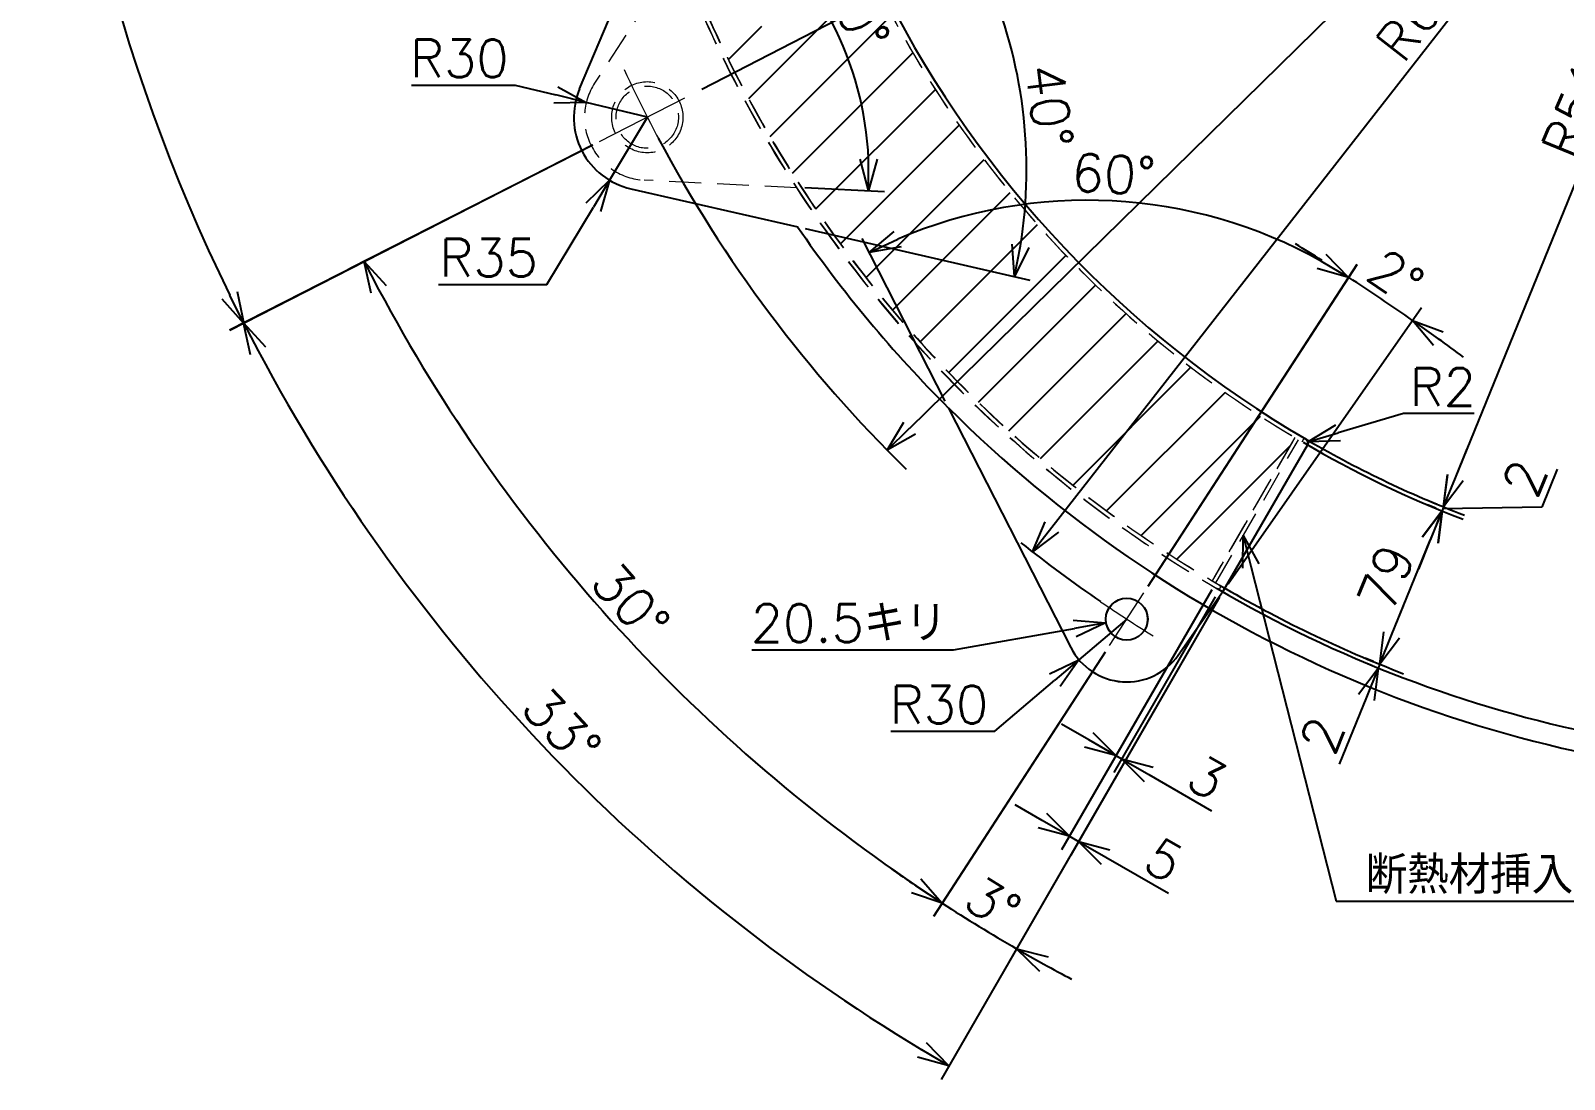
# Model space of a CAD drawing. Header units: millimetres. Extents: x 0 to 4969, y -29 to 3498.
# Drawn here: x 3614 to 4346, y 832 to 1333 of the extents above; entities that cross this region are included whole.
import ezdxf
from ezdxf import colors
from ezdxf.entities.mleader import LeaderData, LeaderLine
from ezdxf.math import Vec2, Vec3

# ---------------------------------------------------------------- set-up
doc = ezdxf.new("R2010")
doc.units = ezdxf.units.MM
doc.header["$LTSCALE"] = 2.4
doc.header["$PDMODE"] = 99
doc.header["$PDSIZE"] = 1
doc.linetypes.add('CENTER2', pattern=[28.575, 19.05, -3.175, 3.175, -3.175])
doc.linetypes.add('HIDDEN', pattern=[9.525, 6.35, -3.175])
for name, color, linetype, lineweight in [('04_HIDDEN', 2, 'HIDDEN', 13), ('05_CENTER', 4, 'CENTER2', 13), ('08_DIM', 3, 'Continuous', 13)]:
    doc.layers.add(name, color=color, linetype=linetype, lineweight=lineweight)
doc.layers.add('10_DRAFT', color=8, linetype='Continuous', lineweight=0, plot=False)
doc.styles.add('KSS_TXT', font='txt.shx', dxfattribs={"bigfont": 'extfont2.shx'})
doc.styles.get("Standard").update_dxf_attribs({"font": 'txt.shx', "bigfont": 'extfont2.shx'})
doc.dimstyles.new('KSS_DIM', dxfattribs={"dimscale": 6, "dimtxt": 3, "dimasz": 2.5, "dimexe": 1.25, "dimexo": 0.625, "dimtad": 1, "dimdsep": 46, "dimtxsty": 'KSS_TXT', "dimblk": 'OPEN30', "dimcen": 0, "dimazin": 2, "dimtfac": 0.75, "dimtmove": 0, "dimatfit": 3, "dimldrblk": 'OPEN30', "dimfxl": 1.25, "dimtolj": 1, "dimarcsym": 0})
doc.dimstyles.new('KSS_DIM$3', dxfattribs={"dimscale": 6, "dimtxt": 3, "dimasz": 2.5, "dimexe": 1.25, "dimexo": 0.625, "dimtad": 1, "dimtih": 1, "dimtoh": 1, "dimdsep": 46, "dimtxsty": 'KSS_TXT', "dimblk": 'OPEN30', "dimcen": 0, "dimazin": 2, "dimtfac": 0.75, "dimtofl": 0, "dimtmove": 0, "dimatfit": 3, "dimldrblk": 'OPEN30', "dimfxl": 1.25, "dimtolj": 1, "dimarcsym": 0})
doc.dimstyles.new('KSS_DIM$4', dxfattribs={"dimscale": 6, "dimtxt": 3, "dimasz": 2.5, "dimexe": 1.25, "dimexo": 0.625, "dimtad": 1, "dimdsep": 46, "dimtxsty": 'KSS_TXT', "dimblk": 'OPEN30', "dimcen": 0, "dimse1": 1, "dimazin": 2, "dimtfac": 0.75, "dimtmove": 0, "dimatfit": 3, "dimldrblk": 'OPEN30', "dimfxl": 1.25, "dimtolj": 1, "dimarcsym": 0})

# ---------------------------------------------------------------- blocks, each defined once
blk = doc.blocks.new('_Open30')
at = {"color": 0, "linetype": 'ByBlock', "lineweight": -2}
for p, q in [((-1, 0.268), (0, 0)), ((0, 0), (-1, -0.268)), ((0, 0), (-1, 0))]:
    blk.add_line(p, q, dxfattribs=at)
blk = doc.blocks.new('*D190')
at = {"layer": '08_DIM', "color": 0, "lineweight": -2, "transparency": 16777216}
for p, q in [((4137.52, 1051.66), (4114.66, 1032.23)), ((4074.52, 998.12), (4103.23, 1022.52)), ((4025.02, 998.12), (4074.52, 998.12))]:
    blk.add_line(p, q, dxfattribs=at)
at = {"layer": 'Defpoints', "color": 0, "transparency": 16777216}
for p in [(4137.52, 1051.66), (4114.66, 1032.23)]:
    blk.add_point(p, dxfattribs=at)
at = {"layer": '08_DIM', "color": 0, "lineweight": -2, "transparency": 16777216, "xscale": 15, "yscale": 15, "zscale": 15, "rotation": 40.35860453055234}
blk.add_blockref('_Open30', (4114.66, 1032.23), dxfattribs=at)
at = {"layer": '08_DIM', "color": 0, "transparency": 16777216, "insert": (4047.9, 1010.87), "char_height": 18, "attachment_point": 5, "style": 'KSS_TXT'}
blk.add_mtext('\\A1;R30', dxfattribs=at)
blk = doc.blocks.new('*D191')
at = {"layer": '08_DIM', "color": 0, "lineweight": -2, "transparency": 16777216}
for p, q in [((4054.9, 1036.98), (4112.66, 1047.24)), ((3958.63, 1036.98), (4054.9, 1036.98))]:
    blk.add_line(p, q, dxfattribs=at)
at = {"layer": 'Defpoints', "color": 0, "transparency": 16777216}
for p in [(4127.42, 1049.86), (4147.61, 1053.45)]:
    blk.add_point(p, dxfattribs=at)
at = {"layer": '08_DIM', "color": 0, "lineweight": -2, "transparency": 16777216, "xscale": 15, "yscale": 15, "zscale": 15, "rotation": 10.07196792637658}
blk.add_blockref('_Open30', (4127.42, 1049.86), dxfattribs=at)
at = {"layer": '08_DIM', "color": 0, "transparency": 16777216, "insert": (4004.89, 1049.75), "char_height": 18, "attachment_point": 5, "style": 'KSS_TXT'}
blk.add_mtext('\\A1;20.5キリ', dxfattribs=at)
blk = doc.blocks.new('*D192')
at = {"layer": '08_DIM', "color": 0, "lineweight": -2, "transparency": 16777216}
blk.add_line((4294.45, 1119.15), (4483.41, 1584.24), dxfattribs=at)
at = {"layer": 'Defpoints', "color": 0, "transparency": 16777216}
for p in [(4483.41, 1584.24), (4288.81, 1105.25)]:
    blk.add_point(p, dxfattribs=at)
at = {"layer": '08_DIM', "color": 0, "lineweight": -2, "transparency": 16777216, "xscale": 15, "yscale": 15, "zscale": 15, "rotation": 247.8889899527134}
blk.add_blockref('_Open30', (4288.81, 1105.25), dxfattribs=at)
at = {"layer": '08_DIM', "color": 0, "transparency": 16777216, "insert": (4355.13, 1302.4), "char_height": 18, "attachment_point": 5, "rotation": 67.88899, "style": 'KSS_TXT'}
blk.add_mtext('\\A1;R517', dxfattribs=at)
blk = doc.blocks.new('*D193')
at = {"layer": '08_DIM', "color": 0, "lineweight": -2, "transparency": 16777216}
for p, q in [((4263.96, 1044.06), (4269.59, 1057.97)), ((4255.29, 1031.39), (4251.38, 1032.98)), ((4254.54, 1029.54), (4250.62, 1031.13)), ((4258.33, 1030.16), (4257.57, 1028.31)), ((4251.94, 1014.41), (4238.98, 982.43))]:
    blk.add_line(p, q, dxfattribs=at)
at = {"layer": 'Defpoints', "color": 0, "transparency": 16777216}
for p in [(4257.57, 1028.31), (4258.01, 1028.13), (4258.76, 1029.98)]:
    blk.add_point(p, dxfattribs=at)
at = {"layer": '08_DIM', "color": 0, "lineweight": -2, "transparency": 16777216, "xscale": 15, "yscale": 15, "zscale": 15}
for p, rotation in [((4258.33, 1030.16), 247.9388329596525), ((4257.57, 1028.31), 67.93883295965249)]:
    blk.add_blockref('_Open30', p, dxfattribs=dict(at, rotation=rotation))
at = {"layer": '08_DIM', "color": 0, "transparency": 16777216, "insert": (4230.83, 996.26), "char_height": 18, "attachment_point": 5, "rotation": 67.93883, "style": 'KSS_TXT'}
blk.add_mtext('\\A1;2', dxfattribs=at)
blk = doc.blocks.new('*D188')
at = {"layer": '08_DIM', "color": 0, "lineweight": -2, "transparency": 16777216}
blk.add_line((4101.83, 1095.61), (4483.41, 1584.24), dxfattribs=at)
at = {"layer": 'Defpoints', "color": 0, "transparency": 16777216}
for p in [(4483.41, 1584.24), (4092.6, 1083.79)]:
    blk.add_point(p, dxfattribs=at)
at = {"layer": '08_DIM', "color": 0, "lineweight": -2, "transparency": 16777216, "xscale": 15, "yscale": 15, "zscale": 15, "rotation": 232.013127977123}
blk.add_blockref('_Open30', (4092.6, 1083.79), dxfattribs=at)
at = {"layer": '08_DIM', "color": 0, "transparency": 16777216, "insert": (4281.55, 1346.49), "char_height": 18, "attachment_point": 5, "rotation": 52.01313, "style": 'KSS_TXT'}
blk.add_mtext('\\A1;R635', dxfattribs=at)
blk = doc.blocks.new('*D189')
at = {"layer": '08_DIM', "color": 0, "lineweight": -2, "transparency": 16777216}
for p, q in [((3882.69, 1278.06), (3766.89, 1219.02)), ((4127.32, 1035.95), (4045.41, 909.8))]:
    blk.add_line(p, q, dxfattribs=at)
blk.add_arc((4483.34, 1584.29), 796.69, 208.09248, 235.92704, dxfattribs=at)
at = {"layer": 'Defpoints', "color": 0, "transparency": 16777216}
for p in [(3931.36, 1302.88), (3886.03, 1279.77), (3847.16, 1104.71), (4145.67, 1064.22), (4129.36, 1039.09)]:
    blk.add_point(p, dxfattribs=at)
at = {"layer": '08_DIM', "color": 0, "lineweight": -2, "transparency": 16777216, "xscale": 15, "yscale": 15, "zscale": 15}
for p, rotation in [((3773.57, 1222.43), 117.5530882259367), ((4049.5, 916.09), 326.4664330826428)]:
    blk.add_blockref('_Open30', p, dxfattribs=dict(at, rotation=rotation))
at = {"layer": '08_DIM', "color": 0, "transparency": 16777216, "insert": (3900.84, 1059.63), "char_height": 18, "attachment_point": 5, "rotation": 312.00976, "style": 'KSS_TXT'}
blk.add_mtext('\\A1;30%%d', dxfattribs=at)
blk = doc.blocks.new('*D182')
at = {"layer": '08_DIM', "color": 0, "lineweight": -2, "transparency": 16777216}
for p, q in [((4181.87, 1062.14), (4081.22, 887.8)), ((4127.32, 1035.95), (4045.39, 909.76))]:
    blk.add_line(p, q, dxfattribs=at)
for start, end in [(234.84848, 235.92715), (237.00582, 240), (241.07867, 242.15734)]:
    blk.add_arc((4483.35, 1584.32), 796.77, start, end, dxfattribs=at)
at = {"layer": 'Defpoints', "color": 0, "transparency": 16777216}
for p in [(4222.34, 1132.24), (4145.67, 1064.22), (4183.75, 1065.39), (4129.36, 1039.09), (4061.18, 908.59)]:
    blk.add_point(p, dxfattribs=at)
at = {"layer": '08_DIM', "color": 0, "lineweight": -2, "transparency": 16777216, "xscale": 15, "yscale": 15, "zscale": 15}
for p, rotation in [((4049.47, 916.05), 326.4664865728336), ((4084.97, 894.3), 150.5393346699966)]:
    blk.add_blockref('_Open30', p, dxfattribs=dict(at, rotation=rotation))
at = {"layer": '08_DIM', "color": 0, "transparency": 16777216, "insert": (4073.74, 915.81), "char_height": 18, "attachment_point": 5, "rotation": 328.50291, "style": 'KSS_TXT'}
blk.add_mtext('\\A1;3%%d', dxfattribs=at)
blk = doc.blocks.new('*D183')
at = {"layer": '08_DIM', "color": 0, "lineweight": -2, "transparency": 16777216}
for p, q in [((4050.82, 1155.79), (4011.27, 1233.39)), ((4147.71, 1067.36), (4247.49, 1221.03))]:
    blk.add_line(p, q, dxfattribs=at)
blk.add_arc((4118.68, 1022.64), 229.04, 60.75879, 113.25286, dxfattribs=at)
at = {"layer": 'Defpoints', "color": 0, "transparency": 16777216}
for p in [(4170.18, 1245.82), (4052.52, 1152.45), (4145.67, 1064.22), (4110.81, 1038.07), (4129.36, 1039.09)]:
    blk.add_point(p, dxfattribs=at)
at = {"layer": '08_DIM', "color": 0, "lineweight": -2, "transparency": 16777216, "xscale": 15, "yscale": 15, "zscale": 15}
for p, rotation in [((4014.67, 1226.71), 205.1293391771317), ((4243.4, 1214.74), 328.8823042436599)]:
    blk.add_blockref('_Open30', p, dxfattribs=dict(at, rotation=rotation))
at = {"layer": '08_DIM', "color": 0, "transparency": 16777216, "insert": (4131.31, 1264.1), "char_height": 18, "attachment_point": 5, "rotation": 357.00582, "style": 'KSS_TXT'}
blk.add_mtext('\\A1;60%%d', dxfattribs=at)
blk = doc.blocks.new('*D184')
at = {"layer": '08_DIM', "color": 0, "lineweight": -2, "transparency": 16777216}
for p, q in [((3882.69, 1278.06), (3709.37, 1189.7)), ((4181.87, 1062.14), (4048.96, 831.93))]:
    blk.add_line(p, q, dxfattribs=at)
blk.add_arc((4483.34, 1584.29), 861.25, 208.0116, 239.0021, dxfattribs=at)
at = {"layer": 'Defpoints', "color": 0, "transparency": 16777216}
for p in [(3931.36, 1302.88), (3886.03, 1279.77), (4222.34, 1132.24), (4183.75, 1065.39), (3804.75, 1053.94)]:
    blk.add_point(p, dxfattribs=at)
at = {"layer": '08_DIM', "color": 0, "lineweight": -2, "transparency": 16777216, "xscale": 15, "yscale": 15, "zscale": 15}
for p, rotation in [((3716.05, 1193.11), 117.5126512965065), ((4052.71, 838.42), 329.5010478340294)]:
    blk.add_blockref('_Open30', p, dxfattribs=dict(at, rotation=rotation))
at = {"layer": '08_DIM', "color": 0, "transparency": 16777216, "insert": (3867.93, 1000.15), "char_height": 18, "attachment_point": 5, "rotation": 313.50685, "style": 'KSS_TXT'}
blk.add_mtext('\\A1;33%%d', dxfattribs=at)
blk = doc.blocks.new('*D185')
at = {"layer": '08_DIM', "color": 0, "lineweight": -2, "transparency": 16777216}
for p, q in [((4178.16, 1065.7), (4106.47, 941.53)), ((4181.87, 1062.14), (4110.8, 939.03)), ((4097.23, 955.52), (4084.23, 963.02)), ((4110.22, 948.02), (4114.55, 945.52)), ((4127.54, 938.02), (4157.41, 920.77))]:
    blk.add_line(p, q, dxfattribs=at)
at = {"layer": 'Defpoints', "color": 0, "transparency": 16777216}
for p in [(4180.03, 1068.95), (4183.75, 1065.39), (4114.55, 945.52)]:
    blk.add_point(p, dxfattribs=at)
at = {"layer": '08_DIM', "color": 0, "lineweight": -2, "transparency": 16777216, "xscale": 15, "yscale": 15, "zscale": 15}
for p, rotation in [((4110.22, 948.02), 330.0000000000035), ((4114.55, 945.52), 150.0000000000035)]:
    blk.add_blockref('_Open30', p, dxfattribs=dict(at, rotation=rotation))
at = {"layer": '08_DIM', "color": 0, "transparency": 16777216, "insert": (4155.35, 936.7), "char_height": 18, "attachment_point": 5, "rotation": 330, "style": 'KSS_TXT'}
blk.add_mtext('\\A1;5', dxfattribs=at)
blk = doc.blocks.new('*D186')
at = {"layer": '08_DIM', "color": 0, "lineweight": -2, "transparency": 16777216}
for p, q in [((4178.16, 1065.7), (4128.67, 979.99)), ((4179.81, 1062.39), (4131.35, 978.45)), ((4119.43, 993.99), (4106.44, 1001.49)), ((4132.42, 986.49), (4135.1, 984.95)), ((4148.09, 977.45), (4177.96, 960.2))]:
    blk.add_line(p, q, dxfattribs=at)
at = {"layer": 'Defpoints', "color": 0, "transparency": 16777216}
for p in [(4180.03, 1068.95), (4181.68, 1065.63), (4135.1, 984.95)]:
    blk.add_point(p, dxfattribs=at)
at = {"layer": '08_DIM', "color": 0, "lineweight": -2, "transparency": 16777216, "xscale": 15, "yscale": 15, "zscale": 15}
for p, rotation in [((4132.42, 986.49), 330.0000000000049), ((4135.1, 984.95), 150.0000000000049)]:
    blk.add_blockref('_Open30', p, dxfattribs=dict(at, rotation=rotation))
at = {"layer": '08_DIM', "color": 0, "transparency": 16777216, "insert": (4175.89, 976.11), "char_height": 18, "attachment_point": 5, "rotation": 330, "style": 'KSS_TXT'}
blk.add_mtext('\\A1;3', dxfattribs=at)
blk = doc.blocks.new('*D194')
at = {"layer": '08_DIM', "color": 0, "lineweight": -2, "transparency": 16777216}
for p, q in [((4147.74, 1067.36), (4247.58, 1221.14)), ((4185.92, 1068.46), (4278.31, 1200.42))]:
    blk.add_line(p, q, dxfattribs=at)
for start, end in [(57.82178, 58.63774), (55.00384, 57.00582), (53.37193, 54.18789)]:
    blk.add_arc((3669.92, 331.43), 1053.29, start, end, dxfattribs=at)
at = {"layer": 'Defpoints', "color": 0, "transparency": 16777216}
for p in [(4263.92, 1201.25), (4145.7, 1064.22), (4183.77, 1065.39), (4129.38, 1039.09), (4162.14, 1034.49)]:
    blk.add_point(p, dxfattribs=at)
at = {"layer": '08_DIM', "color": 0, "lineweight": -2, "transparency": 16777216, "xscale": 15, "yscale": 15, "zscale": 15, "rotation": 144.5958656332946}
blk.add_blockref('_Open30', (4274.01, 1194.28), dxfattribs=at)
at = {"layer": '08_DIM', "color": 0, "transparency": 16777216, "insert": (4265.97, 1215.27), "char_height": 18, "attachment_point": 5, "rotation": 326.00483, "style": 'KSS_TXT'}
blk.add_mtext('\\A1;2%%d', dxfattribs=at)
blk = doc.blocks.new('_None')
blk = doc.blocks.new('*D207')
at = {"layer": '08_DIM', "color": 0, "lineweight": -2, "transparency": 16777216}
for p, q in [((4294.44, 1119.15), (4300.07, 1133.05)), ((4342.93, 1123.21), (4335.61, 1105.14)), ((4285.02, 1104.63), (4281.1, 1106.21)), ((4285.77, 1106.48), (4281.86, 1108.07)), ((4288.81, 1105.25), (4288.06, 1103.4)), ((4335.61, 1105.14), (4288.43, 1104.32)), ((4282.42, 1089.49), (4276.79, 1075.59))]:
    blk.add_line(p, q, dxfattribs=at)
at = {"layer": 'Defpoints', "color": 0, "transparency": 16777216}
for p in [(4288.06, 1103.4), (4288.49, 1103.22), (4289.24, 1105.07)]:
    blk.add_point(p, dxfattribs=at)
at = {"layer": '08_DIM', "color": 0, "lineweight": -2, "transparency": 16777216, "xscale": 15, "yscale": 15, "zscale": 15}
for p, rotation in [((4288.81, 1105.25), 247.9388329596525), ((4288.06, 1103.4), 67.93883295965249)]:
    blk.add_blockref('_Open30', p, dxfattribs=dict(at, rotation=rotation))
at = {"layer": '08_DIM', "color": 0, "transparency": 16777216, "insert": (4327.45, 1118.97), "char_height": 18, "attachment_point": 5, "rotation": 67.93883, "style": 'KSS_TXT'}
blk.add_mtext('\\A1;2', dxfattribs=at)
blk = doc.blocks.new('*D208')
at = {"layer": '08_DIM', "color": 0, "lineweight": -2, "transparency": 16777216}
for p, q in [((4285.08, 1104.53), (4281.04, 1106.17)), ((4263.96, 1044.06), (4282.35, 1089.45)), ((4255.29, 1031.39), (4251.38, 1032.98))]:
    blk.add_line(p, q, dxfattribs=at)
at = {"layer": 'Defpoints', "color": 0, "transparency": 16777216}
for p in [(4287.99, 1103.35), (4288.56, 1103.12), (4258.76, 1029.98)]:
    blk.add_point(p, dxfattribs=at)
at = {"layer": '08_DIM', "color": 0, "lineweight": -2, "transparency": 16777216, "xscale": 15, "yscale": 15, "zscale": 15}
for p, rotation in [((4287.99, 1103.35), 67.93883295965183), ((4258.33, 1030.16), 247.9388329596518)]:
    blk.add_blockref('_Open30', p, dxfattribs=dict(at, rotation=rotation))
at = {"layer": '08_DIM', "color": 0, "transparency": 16777216, "insert": (4261.34, 1071.55), "char_height": 18, "attachment_point": 5, "rotation": 67.93883, "style": 'KSS_TXT'}
blk.add_mtext('\\A1;79', dxfattribs=at)
blk = doc.blocks.new('*D209')
at = {"layer": '08_DIM', "color": 0, "lineweight": -2, "transparency": 16777216}
for p, q in [((4269.65, 1149.83), (4238.43, 1140.62)), ((4303.4, 1149.83), (4269.65, 1149.83))]:
    blk.add_line(p, q, dxfattribs=at)
at = {"layer": 'Defpoints', "color": 0, "transparency": 16777216}
for p in [(4222.13, 1135.82), (4224.05, 1136.38)]:
    blk.add_point(p, dxfattribs=at)
at = {"layer": '08_DIM', "color": 0, "lineweight": -2, "transparency": 16777216, "xscale": 15, "yscale": 15, "zscale": 15, "rotation": 196.426505950839}
blk.add_blockref('_Open30', (4224.05, 1136.38), dxfattribs=at)
at = {"layer": '08_DIM', "color": 0, "transparency": 16777216, "insert": (4288.4, 1162.58), "char_height": 18, "attachment_point": 5, "style": 'KSS_TXT'}
blk.add_mtext('\\A1;R2', dxfattribs=at)
blk = doc.blocks.new('*D215')
at = {"layer": '08_DIM', "color": 0, "lineweight": -2, "transparency": 16777216}
for p, q in [((3924.9, 1372.11), (3945.42, 1404.06)), ((3983.93, 1257.73), (4021.86, 1255.94))]:
    blk.add_line(p, q, dxfattribs=at)
blk.add_arc((3855.36, 1263.8), 159.18, 2.69784, 51.89551, dxfattribs=at)
at = {"layer": 'Defpoints', "color": 0, "transparency": 16777216}
for p in [(3922.88, 1368.95), (4007.34, 1311.13), (3883.44, 1307.53), (3907.27, 1261.35), (3980.18, 1257.91)]:
    blk.add_point(p, dxfattribs=at)
at = {"layer": '08_DIM', "color": 0, "lineweight": -2, "transparency": 16777216, "xscale": 15, "yscale": 15, "zscale": 15}
for p, rotation in [((3941.36, 1397.75), 144.596094342825), ((4014.36, 1256.29), 269.9972557373522)]:
    blk.add_blockref('_Open30', p, dxfattribs=dict(at, rotation=rotation))
at = {"layer": '08_DIM', "color": 0, "transparency": 16777216, "insert": (4008.15, 1342.65), "char_height": 18, "attachment_point": 5, "rotation": 297.29668, "style": 'KSS_TXT'}
blk.add_mtext('\\A1;60%%d', dxfattribs=at)
blk = doc.blocks.new('*D216')
at = {"layer": '08_DIM', "color": 0, "lineweight": -2, "transparency": 16777216}
for p, q in [((3909.86, 1383.95), (3952.7, 1485.29)), ((3934.7, 1304.74), (4071.45, 1375.25))]:
    blk.add_line(p, q, dxfattribs=at)
blk.add_arc((3860.11, 1266.28), 230.28, 31.01098, 63.34985, dxfattribs=at)
at = {"layer": 'Defpoints', "color": 0, "transparency": 16777216}
for p in [(4035.1, 1415.97), (3908.4, 1380.5), (3876.43, 1304.87), (3931.36, 1303.02), (3886.04, 1279.64)]:
    blk.add_point(p, dxfattribs=at)
at = {"layer": '08_DIM', "color": 0, "lineweight": -2, "transparency": 16777216, "xscale": 15, "yscale": 15, "zscale": 15}
for p, rotation in [((3949.78, 1478.38), 155.2162782396421), ((4064.78, 1371.82), 299.1445470606023)]:
    blk.add_blockref('_Open30', p, dxfattribs=dict(at, rotation=rotation))
at = {"layer": '08_DIM', "color": 0, "transparency": 16777216, "insert": (4025.3, 1444.54), "char_height": 18, "attachment_point": 5, "rotation": 317.18041, "style": 'KSS_TXT'}
blk.add_mtext('\\A1;40%%d', dxfattribs=at)
blk = doc.blocks.new('*D217')
at = {"layer": '08_DIM', "color": 0, "lineweight": -2, "transparency": 16777216}
for p, q in [((3934.7, 1304.74), (4070.92, 1374.98)), ((3984.13, 1238.14), (4091.23, 1213.53))]:
    blk.add_line(p, q, dxfattribs=at)
blk.add_arc((3860.61, 1266.53), 229.13, 350.80741, 23.52656, dxfattribs=at)
at = {"layer": 'Defpoints', "color": 0, "transparency": 16777216}
for p in [(3931.36, 1303.02), (3886.04, 1279.64), (4089.73, 1268.39), (3898.08, 1257.92), (3980.47, 1238.98)]:
    blk.add_point(p, dxfattribs=at)
at = {"layer": '08_DIM', "color": 0, "lineweight": -2, "transparency": 16777216, "xscale": 15, "yscale": 15, "zscale": 15}
for p, rotation in [((4064.26, 1371.55), 115.4023396093038), ((4083.92, 1215.21), 258.9316334792236)]:
    blk.add_blockref('_Open30', p, dxfattribs=dict(at, rotation=rotation))
at = {"layer": '08_DIM', "color": 0, "transparency": 16777216, "insert": (4100.6, 1296.71), "char_height": 18, "attachment_point": 5, "rotation": 277.16699, "style": 'KSS_TXT'}
blk.add_mtext('\\A1;40%%d', dxfattribs=at)
blk = doc.blocks.new('*D218')
at = {"layer": '08_DIM', "color": 0, "lineweight": -2, "transparency": 16777216}
for p, q in [((3796.17, 1306.67), (3845.67, 1306.67)), ((3845.67, 1306.67), (3865.03, 1301.95)), ((3908.75, 1291.29), (3879.6, 1298.4))]:
    blk.add_line(p, q, dxfattribs=at)
at = {"layer": 'Defpoints', "color": 0, "transparency": 16777216}
for p in [(3879.6, 1298.4), (3908.75, 1291.29)]:
    blk.add_point(p, dxfattribs=at)
at = {"layer": '08_DIM', "color": 0, "lineweight": -2, "transparency": 16777216, "xscale": 15, "yscale": 15, "zscale": 15, "rotation": 346.2985964377348}
blk.add_blockref('_Open30', (3879.6, 1298.4), dxfattribs=at)
at = {"layer": '08_DIM', "color": 0, "transparency": 16777216, "insert": (3819.05, 1319.42), "char_height": 18, "attachment_point": 5, "style": 'KSS_TXT'}
blk.add_mtext('\\A1;R30', dxfattribs=at)
blk = doc.blocks.new('*D219')
at = {"layer": '08_DIM', "color": 0, "lineweight": -2, "transparency": 16777216}
for p, q in [((3908.74, 1291.21), (3890.71, 1261.22)), ((3860.79, 1211.46), (3882.98, 1248.36)), ((3809.04, 1211.46), (3860.79, 1211.46))]:
    blk.add_line(p, q, dxfattribs=at)
at = {"layer": 'Defpoints', "color": 0, "transparency": 16777216}
for p in [(3908.74, 1291.21), (3890.71, 1261.22)]:
    blk.add_point(p, dxfattribs=at)
at = {"layer": '08_DIM', "color": 0, "lineweight": -2, "transparency": 16777216, "xscale": 15, "yscale": 15, "zscale": 15, "rotation": 58.98337204224953}
blk.add_blockref('_Open30', (3890.71, 1261.22), dxfattribs=at)
at = {"layer": '08_DIM', "color": 0, "transparency": 16777216, "insert": (3833.04, 1224.22), "char_height": 18, "attachment_point": 5, "style": 'KSS_TXT'}
blk.add_mtext('\\A1;R35', dxfattribs=at)
blk = doc.blocks.new('*D224')
at = {"layer": '08_DIM', "color": 0, "lineweight": -2, "transparency": 16777216}
blk.add_line((4033.95, 1142.81), (4483.41, 1584.24), dxfattribs=at)
at = {"layer": 'Defpoints', "color": 0, "transparency": 16777216}
for p in [(4483.41, 1584.24), (4023.24, 1132.3)]:
    blk.add_point(p, dxfattribs=at)
at = {"layer": '08_DIM', "color": 0, "lineweight": -2, "transparency": 16777216, "xscale": 15, "yscale": 15, "zscale": 15, "rotation": 224.483654610302}
blk.add_blockref('_Open30', (4023.24, 1132.3), dxfattribs=at)
at = {"layer": '08_DIM', "color": 0, "transparency": 16777216, "insert": (4242.8, 1365.82), "char_height": 18, "attachment_point": 5, "rotation": 44.48365, "style": 'KSS_TXT'}
blk.add_mtext('\\A1;R645', dxfattribs=at)
blk = doc.blocks.new('*D227')
at = {"layer": '08_DIM', "color": 0, "lineweight": -2, "transparency": 16777216}
for p, q in [((3869.39, 1584.24), (3614.43, 1584.24)), ((3882.59, 1278), (3709.49, 1189.5))]:
    blk.add_line(p, q, dxfattribs=at)
blk.add_arc((4481.57, 1584.24), 859.65, 180.99977, 206.07962, dxfattribs=at)
at = {"layer": 'Defpoints', "color": 0, "transparency": 16777216}
for p in [(3873.14, 1584.24), (4504.26, 1584.24), (3632.57, 1449.37), (3931.34, 1302.92), (3885.93, 1279.71)]:
    blk.add_point(p, dxfattribs=at)
at = {"layer": '08_DIM', "color": 0, "lineweight": -2, "transparency": 16777216, "xscale": 15, "yscale": 15, "zscale": 15}
for p, rotation in [((3621.93, 1584.24), 90.49988429203185), ((3716.17, 1192.91), 296.5795042921312)]:
    blk.add_blockref('_Open30', p, dxfattribs=dict(at, rotation=rotation))
at = {"layer": '08_DIM', "color": 0, "transparency": 16777216, "insert": (3658.22, 1385.97), "char_height": 18, "attachment_point": 5, "rotation": 283.53969, "style": 'KSS_TXT'}
blk.add_mtext('\\A1;27%%d', dxfattribs=at)

msp = doc.modelspace()

# ---------------------------------------------------------------- hatches: boundary and pattern name
h = msp.add_hatch()
h.set_pattern_fill('_USER', color=3, scale=20, angle=45, pattern_type=0)
h.set_pattern_definition([(45, (81, -171.702), (-14.14214, 14.14214), [])])
h.paths.add_polyline_path([(4178.312, 1069.927), (4216.83, 1136.643, 0.4091229), (4216.128, 1139.358, -0.1402741), (4021.248, 1348.101, 0.3778978), (4018.823, 1349.149), (3965.445, 1333.256, -0.2565339), (3937.13, 1388.487), (3912.821, 1463.303, 0.3767939), (3910.4, 1466.255), (3897.171, 1466.245, 0.2122945)])

# ---------------------------------------------------------------- linework, layer by layer
at = {"color": 0}
for p, q in [((3876.431, 1304.873), (3908.404, 1380.5)), ((4052.536, 1152.461), (4110.83, 1038.081)), ((4052.542, 1152.451), (4110.836, 1038.072)), ((4183.767, 1065.396), (4223.859, 1134.817)), ((4183.773, 1065.387), (4223.859, 1134.817)), ((4162.135, 1034.498), (4183.767, 1065.396)), ((4162.141, 1034.488), (4183.773, 1065.387))]:
    msp.add_line(p, q, dxfattribs=at)
msp.add_line((3900.892, 1257.118), (3980.538, 1238.969))
for centre in [(4137.535, 1051.666), (4137.541, 1051.656)]:
    msp.add_circle(centre, 10, dxfattribs=at)
for centre, radius, start, end in [((4483.277, 1584.148), 516.834, 207.054031, 239.778784), ((3908.669, 1291.244), 35, 157.082709, 257.162525), ((4483.384, 1584.211), 610, 214.468112, 225.060923), ((4222.127, 1135.817), 2, 330, 59.775282), ((4137.559, 1051.704), 30, 207.005822, 325.003845), ((4137.565, 1051.694), 30, 207.005822, 325.003845)]:
    msp.add_arc(centre, radius, start, end, dxfattribs=at)
at = {"color": 3}
for centre, radius, start, end in [((4483.414, 1584.245), 644.991, 208.012735, 225.626958), ((4483.414, 1584.245), 609.968, 225.058864, 266.713219), ((4484.728, 1584.666), 519.971, 239.617823, 248.959678), ((4481.932, 1580.765), 513.241, 239.606578, 249.088616), ((4483.414, 1584.245), 634.973, 231.375005, 235.646221), ((4481.136, 1578.884), 594.166, 239.634752, 258.639684), ((4484.728, 1584.666), 598.971, 239.617823, 248.959678)]:
    msp.add_arc(centre, radius, start, end, dxfattribs=at)
at = {"layer": '04_HIDDEN'}
for p, q in [((3923.34, 1368.92), (3883.582, 1307.572)), ((3980.081, 1257.583), (3907.216, 1261.296)), ((4216.824, 1136.653), (4178.329, 1069.978)), ((4217.815, 1138.349), (4178.335, 1069.968)), ((4180.051, 1068.961), (4218.556, 1135.653)), ((4180.058, 1068.951), (4219.535, 1137.329)), ((4221.266, 1136.326), (4222.266, 1138.058)), ((4178.329, 1069.978), (4180.061, 1068.978)), ((4178.335, 1069.968), (4180.067, 1068.968)), ((4181.641, 1065.714), (4182.655, 1067.437))]:
    msp.add_line(p, q, dxfattribs=at)
for radius in [17, 14.85]:
    msp.add_circle((3908.721, 1291.328), radius, dxfattribs=at)
for centre, radius, start, end in [((4483.408, 1584.248), 600, 190.892978, 239.809332), ((4481.293, 1582.828), 597.651, 190.798591, 239.814045), ((4483.408, 1584.248), 598, 190.891615, 239.810291), ((4481.293, 1582.828), 595.651, 190.79691, 239.813429), ((4483.414, 1584.245), 519, 207.054594, 239.662093), ((4483.354, 1584.185), 518.918, 207.055101, 239.003859), ((3908.758, 1291.256), 30, 147.05412, 267.05412)]:
    msp.add_arc(centre, radius, start, end, dxfattribs=at)
at = {"layer": '05_CENTER'}
for p, q in [((3885.927, 1279.707), (3931.337, 1302.923)), ((4129.379, 1039.104), (4145.691, 1064.228)), ((4129.385, 1039.094), (4145.697, 1064.218))]:
    msp.add_line(p, q, dxfattribs=at)
for centre, radius, start, end in [((4483.387, 1584.218), 645, 204.755374, 209.272026), ((4483.408, 1584.248), 635, 235.647781, 238.350582), ((4483.415, 1584.239), 635, 235.647781, 238.350582)]:
    msp.add_arc(centre, radius, start, end, dxfattribs=at)
at = {"layer": '10_DRAFT'}
for p, q in [((4220.575, 1139.052), (4224.85, 1136.555)), ((4224.85, 1136.555), (4222.363, 1132.246)), ((4222.719, 1137.794), (4224.857, 1136.545)), ((4224.857, 1136.545), (4223.859, 1134.817))]:
    msp.add_line(p, q, dxfattribs=at)

# ---------------------------------------------------------------- dimensions: what is measured, and where the dimension line sits
at = {"layer": '08_DIM'}
for base, line1, line2, override, picture, middle in [((3632.574, 1449.374), ((4504.26, 1584.245), (3873.142, 1584.245)), ((3885.927, 1279.707), (3931.337, 1302.923)), {"dimadec": 0}, '*D227', (3658.215, 1385.97)), ((4035.097, 1415.971), ((3886.035, 1279.644), (3931.364, 1303.018)), ((3908.404, 1380.5), (3876.431, 1304.873)), {"dimadec": 0}, '*D216', (4025.297, 1444.536)), ((4089.731, 1268.386), ((3898.083, 1257.92), (3980.475, 1238.983)), ((3886.035, 1279.644), (3931.364, 1303.018)), {"dimadec": 0}, '*D217', (4100.599, 1296.71)), ((3804.746, 1053.943), ((3886.03, 1279.768), (3931.364, 1302.88)), ((4183.749, 1065.387), (4222.344, 1132.237)), {"dimadec": 0}, '*D184', (3867.925, 1000.147)), ((3847.164, 1104.708), ((3886.03, 1279.768), (3931.364, 1302.88)), ((4129.36, 1039.095), (4145.672, 1064.219)), {"dimadec": 0}, '*D189', (3900.845, 1059.633)), ((4263.919, 1201.254), ((4129.385, 1039.094), (4145.697, 1064.218)), ((4162.141, 1034.488), (4183.773, 1065.387)), {"dimblk1": 'Open30', "dimblk2": 'None', "dimsah": 1}, '*D194', (4265.973, 1215.269)), ((4061.176, 908.591), ((4129.36, 1039.095), (4145.672, 1064.219)), ((4183.749, 1065.387), (4222.344, 1132.237)), {"dimadec": 0}, '*D182', (4073.739, 915.811))]:
    dim = msp.add_angular_dim_2l(base=base, line1=line1, line2=line2, dimstyle='KSS_DIM', override=override, dxfattribs=at)
    dim.commit()
    dim.dimension.update_dxf_attribs({"geometry": picture, "text_midpoint": middle})
for center, mpoint, override, picture, middle in [((4483.414, 1584.245), (4023.245, 1132.296), {"dimdec": 0, "dimpost": 'R<>', "dimtix": 1, "dimatfit": 0}, '*D224', (4251.743, 1356.712)), ((4483.414, 1584.245), (4092.6, 1083.79), {"dimdec": 0, "dimpost": 'R<>', "dimtix": 1, "dimatfit": 0}, '*D188', (4291.611, 1338.632)), ((4483.414, 1584.245), (4288.806, 1105.249), {"dimdec": 0, "dimpost": 'R<>', "dimtix": 1, "dimatfit": 0}, '*D192', (4366.952, 1297.591)), ((3908.751, 1291.294), (3879.605, 1298.4), {"dimtih": 1, "dimtoh": 1, "dimpost": 'R<>', "dimtix": 1}, '*D218', (3845.675, 1306.672)), ((3908.743, 1291.214), (3890.708, 1261.218), {"dimtih": 1, "dimtoh": 1, "dimpost": 'R<>', "dimtix": 1}, '*D219', (3833.04, 1211.457)), ((4222.127, 1135.817), (4224.045, 1136.383), {"dimtih": 1, "dimtoh": 1, "dimpost": 'R<>', "dimtix": 1, "dimtofl": 0}, '*D209', (4288.395, 1149.826)), ((4137.516, 1051.657), (4114.656, 1032.23), {"dimtih": 1, "dimtoh": 1, "dimpost": 'R<>', "dimtix": 1}, '*D190', (4047.897, 998.123))]:
    dim = msp.add_radius_dim(center=center, mpoint=mpoint, dimstyle='KSS_DIM$4', override=override, dxfattribs=at)
    dim.commit()
    dim.dimension.update_dxf_attribs({"geometry": picture, "text_midpoint": middle, "dimtype": 164})
for base, line1, line2, picture, middle in [((4007.343, 1311.128), ((3980.185, 1257.907), (3907.266, 1261.35)), ((3883.436, 1307.526), (3922.876, 1368.951)), '*D215', (4008.146, 1342.648)), ((4170.178, 1245.818), ((4129.36, 1039.095), (4145.672, 1064.219)), ((4052.518, 1152.452), (4110.812, 1038.072)), '*D183', (4131.307, 1264.103))]:
    dim = msp.add_angular_dim_2l(base=base, line1=line1, line2=line2, dimstyle='KSS_DIM', dxfattribs=at)
    dim.commit()
    dim.dimension.update_dxf_attribs({"geometry": picture, "text_midpoint": middle})
dim = msp.add_linear_dim(base=(4288.055, 1103.396), p1=(4289.243, 1105.072), p2=(4288.492, 1103.219), angle=67.938833, dimstyle='KSS_DIM', override={"dimtmove": 1}, dxfattribs=at)
dim.commit()
dim.dimension.update_dxf_attribs({"geometry": '*D207', "text_midpoint": (4337.017, 1108.616), "dimtype": 160})
for base, p1, p2, angle, picture, middle in [((4287.987, 1103.351), (4258.763, 1029.985), (4288.559, 1103.119), 67.938833, '*D208', (4261.34, 1071.545)), ((4135.095, 984.945), (4180.033, 1068.952), (4181.681, 1065.634), 330, '*D186', (4175.895, 976.112))]:
    dim = msp.add_linear_dim(base=base, p1=p1, p2=p2, angle=angle, dimstyle='KSS_DIM', override={"dimdec": 0}, dxfattribs=at)
    dim.commit()
    dim.dimension.update_dxf_attribs({"geometry": picture, "text_midpoint": middle})
for base, p1, p2, angle, picture, middle in [((4114.546, 945.524), (4180.033, 1068.952), (4183.749, 1065.387), 330, '*D185', (4155.351, 936.702)), ((4257.575, 1028.308), (4258.763, 1029.985), (4258.011, 1028.131), 67.938833, '*D193', (4230.828, 996.258))]:
    dim = msp.add_linear_dim(base=base, p1=p1, p2=p2, angle=angle, dimstyle='KSS_DIM', dxfattribs=at)
    dim.commit()
    dim.dimension.update_dxf_attribs({"geometry": picture, "text_midpoint": middle})
dim = msp.add_diameter_dim_2p(p1=(4147.608, 1053.449), p2=(4127.424, 1049.864), text='<>キリ', dimstyle='KSS_DIM$3', override={"dimpost": '<>', "dimtix": 1}, dxfattribs=at)
dim.commit()
dim.dimension.update_dxf_attribs({"geometry": '*D191', "text_midpoint": (4054.903, 1036.983), "dimtype": 163})

# ---------------------------------------------------------------- leaders
ml = msp.add_multileader_mtext('Standard', dxfattribs=at)
ml.set_content('断熱材挿入後、溶接のこと', color=256)
ml.set_leader_properties()
ml.set_arrow_properties(name='OPEN30')
ml.build(insert=Vec2(0, 0))
ml.multileader.update_dxf_attribs({"text_left_attachment_type": 6, "text_right_attachment_type": 6, "dogleg_length": 0.36, "arrow_head_size": 15, "scale": 6})
ctx = ml.context
ctx.base_point, ctx.scale, ctx.char_height, ctx.arrow_head_size, ctx.landing_gap_size, ctx.plane_origin = Vec3(4239.625, 916.928), 6, 18, 15, 12, Vec3(4928.951, 1651.194)
ctx.left_attachment, ctx.right_attachment = 6, 6
notes = []
notes.append((ctx, [(0, (1, 1, 0), (4237.465, 916.928), (1, 0), 2.16, [(0, [(4193.085, 1091.559)], 0, [])])]))
ctx.mtext.insert, ctx.mtext.flow_direction = Vec3(4251.625, 938.528), 5
for ctx, leaders in notes:
    for number, flags, end, landing, length, lines in leaders:
        leader = LeaderData()
        leader.index, (leader.has_last_leader_line, leader.has_dogleg_vector, leader.attachment_direction) = number, flags
        leader.last_leader_point, leader.dogleg_vector, leader.dogleg_length = Vec3(end), Vec3(landing), length
        for number, points, colour, breaks in lines:
            line = LeaderLine()
            line.index, line.vertices, line.color, line.breaks = number, Vec3.list(points), colors.encode_raw_color(colour), breaks
            leader.lines.append(line)
        ctx.leaders.append(leader)

doc.saveas('drawing.dxf')
